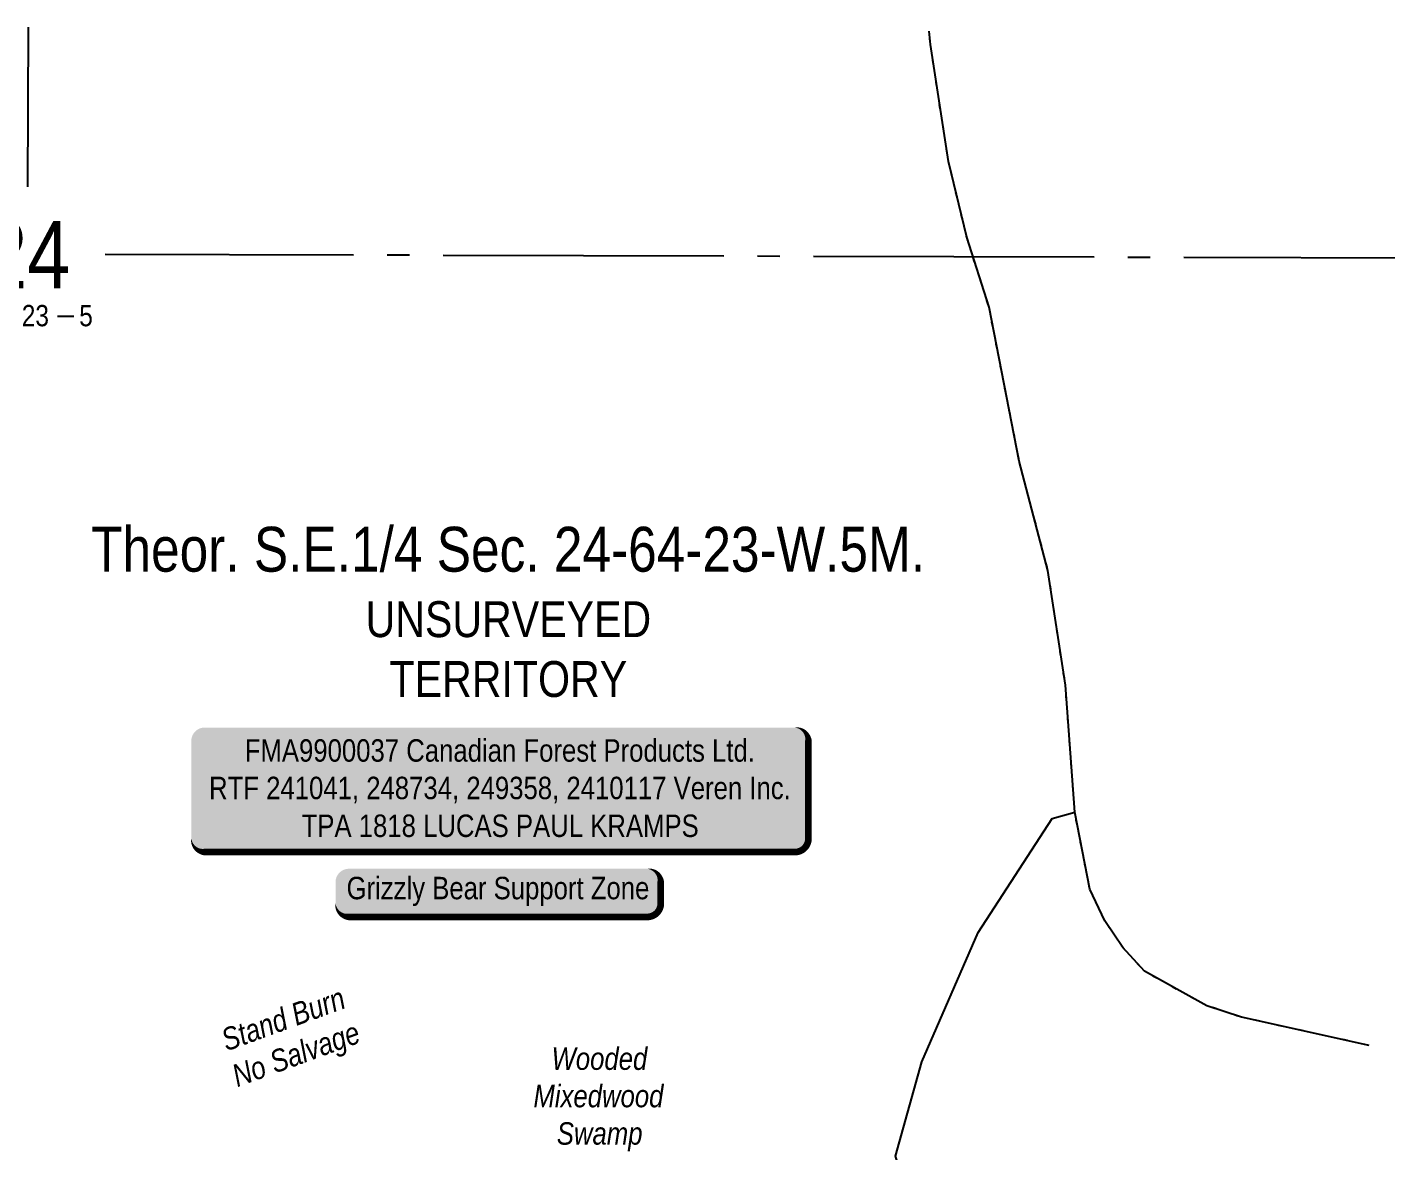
# Model space of a CAD drawing. Extents: x 473254 to 483871, y 6040471 to 6049084.
# Drawn here: x 477919 to 478525, y 6044637 to 6045138 of the extents above; entities that cross this region are included whole.
import ezdxf
from ezdxf.enums import TextEntityAlignment as Align

# ---------------------------------------------------------------- set-up
doc = ezdxf.new("R2010")
doc.units = 0
doc.header["$LTSCALE"] = 5
doc.linetypes.add('foc-QUARTERLINE', pattern=[33, 25, -3, 2, -3])
doc.linetypes.add('foc-WHEELTRACKS', pattern=[2, 0.4, -1.6])
for name, color, linetype in [('10', 1, 'Continuous'), ('9', 3, 'Continuous'), ('AS-WILDLIFE-BLOCK', 131, 'Continuous'), ('C-SYMBOL', 7, 'Continuous'), ('L-QSEC', 8, 'foc-QUARTERLINE'), ('L-SECLBL', 7, 'Continuous'), ('L-UNS-T', 3, 'Continuous'), ('T-CREEK', 160, 'Continuous'), ('T-WATER-P3', 160, 'foc-WHEELTRACKS'), ('WETLAND-T', 146, 'Continuous')]:
    doc.layers.add(name, color=color, linetype=linetype)
doc.layers.add('T-TEXT', color=48, linetype='Continuous', lineweight=18)
doc.styles.add('175L', font='ARIALN.TTF', dxfattribs={"height": 20})
doc.styles.add('80', font='ARIALN.TTF', dxfattribs={"height": 10})
doc.styles.add('80L', font='ARIALN.TTF', dxfattribs={"height": 10})
doc.styles.add('80LS', font='ARIALNI.TTF', dxfattribs={"height": 10})
doc.styles.add('foc-LtypeFont', font='ARIALN.TTF', dxfattribs={"height": 7.35})
doc.styles.add('SIMPLEX', font='ARIALN.TTF')
doc.linetypes.add('foc-TOPO-flowdirection-NOLINE', pattern='A,0,[">",foc-LtypeFont,S=0.3,R=0,X=0,Y=-0.945],-20,[">",foc-LtypeFont,S=0.3,R=0,X=0,Y=-0.945],0', length=20)

# ---------------------------------------------------------------- blocks, each defined once
blk = doc.blocks.new('L-SECLBL')
at = {"layer": '9', "color": 7}
for p, q in [((-5.08, -27.83), (-12.29, -27.83)), ((20.7, -27.83), (13.5, -27.83))]:
    blk.add_line(p, q, dxfattribs=at)
at = {"layer": '10', "color": 2, "style": 'SIMPLEX'}
blk.add_attdef('SEC', text='', height=30, dxfattribs=at).set_placement((0, 0), align=Align.MIDDLE)
at = {"layer": '10', "color": 5, "style": '80L'}
blk.add_attdef('TWP', text='', height=9.5, dxfattribs=at).set_placement((-14.43, -27.37), align=Align.MIDDLE_RIGHT)
blk.add_attdef('RGE', text='', height=9.5, dxfattribs=at).set_placement((3.62, -27.37), align=Align.MIDDLE_CENTER)
blk.add_attdef('MER', text='', height=9.5, dxfattribs=at).set_placement((23.17, -27.37), align=Align.MIDDLE_LEFT)
blk = doc.blocks.new('*U385')
h = blk.add_hatch(color=255)
edge = h.paths.add_edge_path()
edge.add_line((-131.5, -28.5), (131.5, -28.5))
edge.add_arc((131.5, -22.5), 6, 270, 360)
edge.add_line((137.5, -22.5), (137.5, 21))
edge.add_arc((131.5, 21), 6, 0, 90)
edge.add_line((131.5, 27), (-131.5, 27))
edge.add_arc((-131.5, 21), 6, 90, 180)
edge.add_line((-137.5, 21), (-137.5, -22.5))
edge.add_arc((-131.5, -22.5), 6, 180, 270)
at = {"color": 44, "flags": 128}
blk.add_lwpolyline([(-131.5, -28.5, 3, 3, 0), (131.5, -28.5, 3, 3, 0.414214), (137.5, -22.5, 3, 3, 0), (137.5, 21, 3, 0, 0.414214), (131.5, 27, 0, 0, 0), (-131.5, 27, 0, 0, 0.414214), (-137.5, 21, 0, 0, 0), (-137.5, -22.5, 0, 3, 0.414214)], format="xyseb", close=True, dxfattribs=at)
at = {"color": 44, "style": '80'}
blk.add_attdef('ENTER_TEXT_001', (-35.99, -5), '', height=10, dxfattribs=at)
blk = doc.blocks.new('*U377')
h = blk.add_hatch(color=255)
edge = h.paths.add_edge_path()
edge.add_line((-66.5, -11.5), (66.5, -11.5))
edge.add_arc((66.5, -5.5), 6, 270, 360)
edge.add_line((72.5, -5.5), (72.5, 4))
edge.add_arc((66.5, 4), 6, 0, 90)
edge.add_line((66.5, 10), (-66.5, 10))
edge.add_arc((-66.5, 4), 6, 90, 180)
edge.add_line((-72.5, 4), (-72.5, -5.5))
edge.add_arc((-66.5, -5.5), 6, 180, 270)
at = {"color": 131, "flags": 128}
blk.add_lwpolyline([(-66.5, -11.5, 3, 3, 0), (66.5, -11.5, 3, 3, 0.414214), (72.5, -5.5, 3, 3, 0), (72.5, 4, 3, 0, 0.414214), (66.5, 10, 0, 0, 0), (-66.5, 10, 0, 0, 0.414214), (-72.5, 4, 0, 0, 0), (-72.5, -5.5, 0, 3, 0.414214)], format="xyseb", close=True, dxfattribs=at)
at = {"color": 131, "style": '80'}
blk.add_attdef('ENTER_TEXT_001', (-35.99, -5), '', height=10, dxfattribs=at)

msp = doc.modelspace()

# ---------------------------------------------------------------- linework, layer by layer
at = {"layer": 'L-QSEC'}
for p, q in [((477919.37, 6045137.981), (477919.033, 6045066.801)), ((478724.228, 6045034.46), (477953.546, 6045036.701))]:
    msp.add_line(p, q, dxfattribs=at)
at = {"layer": 'T-CREEK', "linetype": 'foc-TOPO-flowdirection-NOLINE', "flags": 128}
msp.add_lwpolyline([(477864.686, 6044133.479), (477865.028, 6044153.212), (477868.926, 6044215.019), (477873.83, 6044249.003), (477877.993, 6044264.572), (477890.442, 6044295.01), (477898.358, 6044309.587), (477926.248, 6044345.172), (477958.067, 6044394.351), (477967.654, 6044405.825), (477978.206, 6044415.294), (478029.092, 6044450.609), (478037.583, 6044447.994), (478047.633, 6044444.685), (478050.813, 6044444.396), (478064.765, 6044444.532), (478074.318, 6044446.396), (478084.869, 6044448.997), (478094.272, 6044456.852), (478105.379, 6044457.086), (478116.697, 6044457.581), (478121.437, 6044460.399), (478122.175, 6044465.655), (478128.297, 6044466.202), (478130.991, 6044480.684), (478130.776, 6044480.67), (478130.882, 6044501.486), (478130.863, 6044501.488), (478137.95, 6044508.593), (478149.426, 6044512.473), (478157.71, 6044510.1), (478160.787, 6044506.436), (478165.418, 6044512.251), (478171.579, 6044513.345), (478180.839, 6044518.56), (478185.464, 6044522.678), (478185.491, 6044525.697), (478188.238, 6044524.889), (478189.41, 6044519.835), (478196.909, 6044520.67), (478206.129, 6044520.72), (478217.358, 6044528.818), (478222.868, 6044544.833), (478233.734, 6044551.596), (478237.511, 6044556.724), (478240.217, 6044557.236), (478245.074, 6044558.902), (478254.614, 6044564.231), (478260.482, 6044565.702), (478265.238, 6044565.405), (478271.918, 6044563.639), (478276.098, 6044565.693), (478277.46, 6044569.443), (478281.873, 6044573.683), (478292.063, 6044582.484), (478294.77, 6044582.872), (478299.563, 6044582.63), (478302.544, 6044584.714), (478307.35, 6044584.826), (478310.028, 6044583.531), (478312.906, 6044586.107), (478318.056, 6044590.484), (478320.321, 6044592.174), (478305.793, 6044634.788), (478317.493, 6044676.788), (478342.55, 6044734.416), (478375.554, 6044785.309), (478385.632, 6044788.082)], dxfattribs=at)
at = {"layer": 'T-CREEK', "flags": 128}
msp.add_lwpolyline([(478305.793, 6044634.788), (478317.493, 6044676.788), (478342.55, 6044734.416), (478375.554, 6044785.309), (478385.632, 6044788.082)], dxfattribs=at)
at = {"layer": 'T-WATER-P3', "flags": 128}
for points in [[(478385.632, 6044788.082), (478381.494, 6044844.666), (478373.721, 6044895.769), (478360.911, 6044944.533), (478347.437, 6045013.188), (478337.559, 6045044.41), (478329.366, 6045078.053), (478321.321, 6045130.305), (478320.824, 6045136.226)], [(478516.883, 6044684.133), (478459.899, 6044696.744), (478444.463, 6044701.862), (478416.665, 6044717.186), (478407.013, 6044727.808), (478399.016, 6044739.649), (478392.393, 6044753.859), (478385.632, 6044788.082)]]:
    msp.add_lwpolyline(points, dxfattribs=at)
at = {"layer": 'T-WATER-P3', "linetype": 'foc-TOPO-flowdirection-NOLINE', "flags": 128}
for points in [[(478385.632, 6044788.082), (478381.494, 6044844.666), (478373.721, 6044895.769), (478360.911, 6044944.533), (478347.437, 6045013.188), (478337.559, 6045044.41), (478329.366, 6045078.053), (478321.321, 6045130.305), (478320.824, 6045136.226)], [(478516.883, 6044684.133), (478459.899, 6044696.744), (478444.463, 6044701.862), (478416.665, 6044717.186), (478407.013, 6044727.808), (478399.016, 6044739.649), (478392.393, 6044753.859), (478385.632, 6044788.082)]]:
    msp.add_lwpolyline(points, dxfattribs=at)

# ---------------------------------------------------------------- block references
at = {"layer": 'AS-WILDLIFE-BLOCK'}
ref = msp.add_blockref('*U377', (478128.707, 6044752.916), dxfattribs=dict(at, xscale=0.999473000000011, yscale=0.999473000000011, zscale=0.999473000000011))
ref.add_attrib('ENTER_TEXT_001', 'Grizzly Bear Support Zone', (478061.177, 6044749.299), dxfattribs={"layer": '0', "color": 131, "height": 9.99473, "style": '80'})
at = {"layer": 'L-SECLBL'}
msp.add_blockref('L-SECLBL', (477918.89, 6045036.801), dxfattribs=at).add_auto_attribs({'SEC': '24', 'TWP': '64', 'RGE': '23', 'MER': '5'})
ref = msp.add_blockref('*U385', (478129.474, 6044798.84), dxfattribs=at)
ref.add_attrib('ENTER_TEXT_001', 'FMA9900037 Canadian Forest Products Ltd.', (478015.807, 6044810.612), dxfattribs={"layer": '0', "color": 44, "height": 10, "style": '80'})
ref.add_attrib('ENTER_TEXT_002', 'RTF 241041, 248734, 249358, 2410117 Veren Inc.', (477999.9, 6044793.905), dxfattribs={"layer": '0', "color": 44, "height": 10, "style": '80'})
ref.add_attrib('ENTER_TEXT_003', 'TPA 1818 LUCAS PAUL KRAMPS', (478041.138, 6044777.061), dxfattribs={"layer": '0', "color": 44, "height": 10, "style": '80'})

# ---------------------------------------------------------------- texts
at = {"layer": 'C-SYMBOL', "color": 3, "style": '175L'}
msp.add_text('Theor. S.E.1/4 Sec. 24-64-23-W.5M.', height=19.9895, dxfattribs=at).set_placement((478133.151, 6044889.305), align=Align.BOTTOM_CENTER)
at = {"layer": 'L-UNS-T', "color": 3, "insert": (478133.269, 6044860.686), "char_height": 16, "attachment_point": 5, "style": '80L'}
msp.add_mtext_dynamic_manual_height_columns('UNSURVEYED TERRITORY', width=126.41375, gutter_width=47.5, heights=[0], dxfattribs=at)
at = {"layer": 'T-TEXT', "insert": (478031.203, 6044700.671), "char_height": 9.9947, "width": 59.00487, "attachment_point": 2, "rotation": 20, "style": '80LS'}
msp.add_mtext('Stand Burn\\PNo Salvage', dxfattribs=at)
at = {"layer": 'WETLAND-T', "insert": (478144.115, 6044683.26), "char_height": 10, "width": 58.59932, "attachment_point": 1, "style": '80L'}
msp.add_mtext('\\pi8.40266;{\\fArial Narrow|b0|i1|c0|p34;Wooded \\P\\pi0.32626;Mixedwood\\P\\pi10.73213;Swamp}', dxfattribs=at)

doc.saveas('drawing.dxf')
